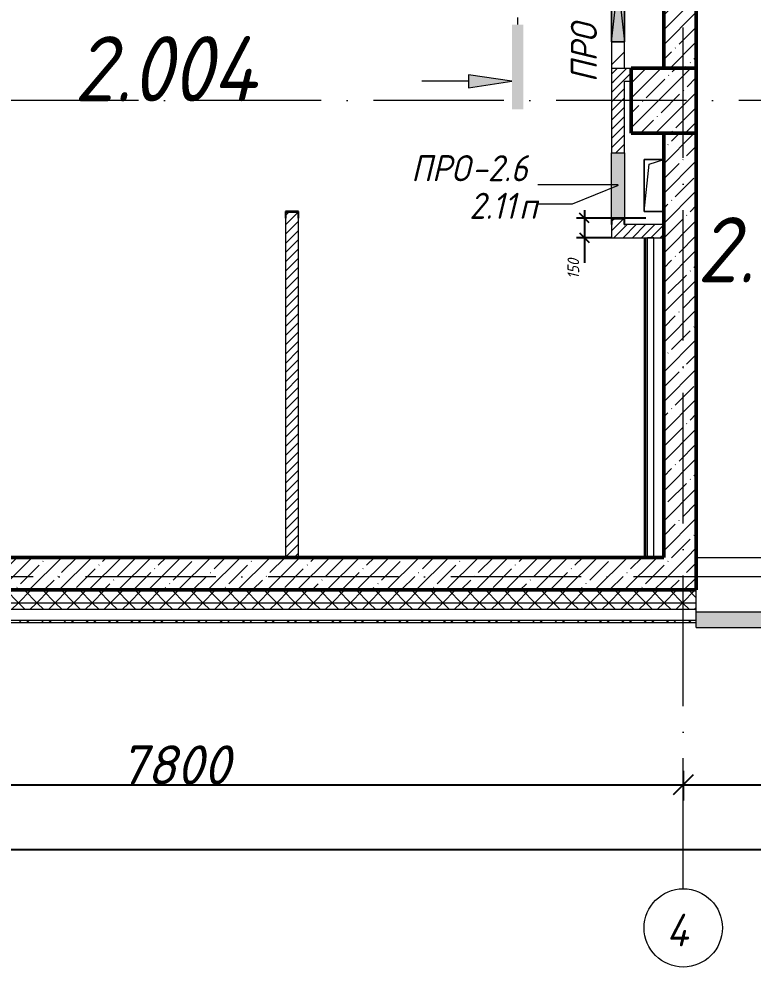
# Model space of a CAD drawing. Header units: millimetres. Extents: x -537608 to 253996, y -217170 to 186033.
# Drawn here: x -184290 to -178663, y 6915 to 14181 of the extents above; entities that cross this region are included whole.
import ezdxf

# ---------------------------------------------------------------- set-up
doc = ezdxf.new("R2010")
doc.units = ezdxf.units.MM
doc.linetypes.add('200_ШТРИХ_ш1п0_6_', pattern=[160, 100, -60])
doc.linetypes.add('50_200_ШТРИХ_1Т_ш5_п1_п1_', pattern=[1400, 1000, -200, 0, -200])
for name, color, linetype, lineweight in [('A-____-____-DIMS', 7, 'Continuous', 9), ('A-____-NOTE-TEXT', 7, 'Continuous', 9), ('A-____-NOTE-TEXT-1', 7, 'Continuous', 5), ('A-DETL-GENF-OTLN', 7, 'Continuous', 9), ('A-FLOR-____-OTLN', 7, 'Continuous', 9), ('A-GENM-____-IDEN', 7, 'Continuous', 9), ('A-GENM-____-MCUT', 7, 'Continuous', 25), ('A-GENM-____-OTLN', 7, 'Continuous', 9), ('A-GENM-____-OTLN-1', 7, 'Continuous', 25), ('A-GLAZ-____-IDEN', 7, 'Continuous', 9), ('A-GLAZ-____-OTLN', 7, 'Continuous', 9), ('A-WALL-____-MCUT', 7, 'Continuous', 13), ('A-WALL-____-MCUT-1', 7, 'Continuous', 9), ('A-WALL-____-MCUT-2', 7, 'Continuous', 50), ('A-WALL-____-OTLN', 7, 'Continuous', 9), ('A-WALL-____-PATT-1', 7, 'Continuous', 9), ('A-WALL-FNSH-MCUT-1', 7, 'Continuous', 9), ('S-COLS-____-MCUT', 7, 'Continuous', 50), ('S-COLS-____-OTLN', 7, 'Continuous', 9), ('S-GRID-____-IDEN', 7, 'Continuous', 9), ('S-GRID-____-OTLN-1', 7, '50_200_ШТРИХ_1Т_ш5_п1_п1_', 9), ('Марки помещений', 7, 'Continuous', 9)]:
    doc.layers.add(name, color=color, linetype=linetype, lineweight=lineweight)
for name, color, linetype, lineweight, true_color in [('A-DETL-GENF-OTLN-3', 9, 'Continuous', 9, 0x808080), ('A-DETL-GENF-OTLN-4', 9, '200_ШТРИХ_ш1п0_6_', 9, 0x808080), ('A-GLAZ-____-OTLN-1', 7, 'Continuous', 9, 0xc0c0c0)]:
    doc.layers.add(name, color=color, linetype=linetype, lineweight=lineweight, true_color=true_color)
doc.styles.add('ISOCPEUR_I', font='isocpeui.ttf', dxfattribs={"height": 300})
doc.styles.add('ISOCPEUR_I_11', font='isocpeui.ttf', dxfattribs={"width": 0.9, "height": 200})
doc.styles.add('ISOCPEUR_I_2', font='isocpeui.ttf', dxfattribs={"width": 0.9, "height": 140})
doc.styles.add('ISOCPEUR_I_7', font='isocpeui.ttf', dxfattribs={"width": 0.9, "height": 90})
doc.styles.add('ISOCPEUR_I_9', font='isocpeui.ttf', dxfattribs={"width": 0.9, "height": 250})
doc.dimstyles.new('ISO-1_8_0_9К_СРЕДНИЙ_Кладочные_1', dxfattribs={"dimscale": 304.8, "dimtxt": 89.638306, "dimasz": 0.246063, "dimexe": 0.19685, "dimexo": 0, "dimgap": 0, "dimtad": 1, "dimdec": 3, "dimrnd": 0.001, "dimdsep": 46, "dimtxsty": 'ISOCPEUR_I_7', "dimblk1": 'OBLIQUE', "dimblk2": 'OBLIQUE', "dimsah": 1, "dimcen": 0.09, "dimdle": 0.19685, "dimazin": 0, "dimtfac": 1, "dimtdec": 4, "dimtix": 1, "dimtmove": 0, "dimatfit": 3, "dimfxl": 1, "dimtvp": 1, "dimtolj": 1, "dimtzin": 0, "dimarcsym": 2})
doc.dimstyles.new('ISO-2_5_0_9К_БОЛЬШОЙ_ОСИ', dxfattribs={"dimscale": 304.8, "dimtxt": 248.995294, "dimasz": 0.492126, "dimexe": 0.393701, "dimexo": 0, "dimgap": 0, "dimtad": 1, "dimdec": 0, "dimzin": 0, "dimdsep": 46, "dimtxsty": 'ISOCPEUR_I', "dimblk1": 'OBLIQUE', "dimblk2": 'OBLIQUE', "dimsah": 1, "dimcen": 0.09, "dimdle": 0.393701, "dimazin": 0, "dimtfac": 1, "dimtdec": 4, "dimtix": 1, "dimtmove": 0, "dimatfit": 3, "dimfxl": 1, "dimtvp": 1, "dimtolj": 1, "dimtzin": 0, "dimarcsym": 2})
pattern_1 = [(45, (-184647.67, -45376.49), (-70.71068, 70.71068), []), (135, (-184647.67, -45376.49), (-70.71068, -70.71068), [])]
pattern_2 = [(45, (-184647.67, -45376.5), (-114.04925, 114.04925), []), (45, (-184533.62, -45376.5), (-114.04925, 114.04925), [201.612, -40.322, 3.353, -36.97])]
pattern_3 = [(45, (-184647.673, -45376.493), (-35.35534, 35.35534), [])]

# ---------------------------------------------------------------- blocks, each defined once
blk = doc.blocks.new('BSC_Колонна _Прямоугольная - 500х500-V58-АР1_План отверстий 2 этажа в осях 1-64_Ю-ЯЯ')
at = {"layer": 'S-COLS-____-OTLN'}
h = blk.add_hatch(dxfattribs=at)
h.set_pattern_fill('FP_69', color=256, style=0, pattern_type=2)
h.set_pattern_definition([(45, (-5300, -58931.04), (-114.04925, 114.04925), []), (45, (-5185.95, -58931.04), (-114.04925, 114.04925), [201.613, -40.323, 3.353, -36.97])])
h.paths.add_polyline_path([(-250, -250), (250, -250), (250, 250), (-250, 250)], flags=0)
at = {"layer": 'S-COLS-____-MCUT'}
for p, q in [((250, 250), (-250, 250)), ((-250, 250), (-250, -250)), ((250, -250), (250, 250)), ((-250, -250), (250, -250))]:
    blk.add_line(p, q, dxfattribs=at)
blk = doc.blocks.new('AR_Отверстие Ниша - Лючок-32405778-АР1_План отверстий 2 этажа в осях 1-64_Ю-ЯЯ')
at = {"layer": 'A-GLAZ-____-OTLN'}
blk.add_hatch(color=256, dxfattribs=at).paths.add_polyline_path([(-250, 50), (-250, -50), (250, -50), (250, 50)], flags=0)
for p, q in [((-250, 50), (250, 50)), ((250, 50), (250, -50)), ((250, -50), (-250, -50))]:
    blk.add_line(p, q, dxfattribs=at)
blk = doc.blocks.new('154_Фахверк_СКБ_Швеллер - Тип_100_3960_зеркало-29769493-АР1_План отверстий 2 этажа в осях 1-64_Ю-ЯЯ')
at = {"layer": 'A-GENM-____-MCUT'}
for p, q in [((175, 50), (125, 50)), ((125, 50), (125, -50)), ((128, 47), (175, 47)), ((128, -47), (128, 47)), ((175, 47), (175, 50)), ((125, -50), (175, -50)), ((175, -47), (128, -47)), ((175, -50), (175, -47))]:
    blk.add_line(p, q, dxfattribs=at)
blk = doc.blocks.new('154_Фахверк_СКБ_Швеллер - Тип_100_3960-28331862-АР1_План отверстий 2 этажа в осях 1-64_Ю-ЯЯ')
at = {"layer": 'A-GENM-____-MCUT'}
for p, q in [((175, 50), (125, 50)), ((125, 50), (125, -50)), ((128, 47), (175, 47)), ((128, -47), (128, 47)), ((175, 47), (175, 50)), ((125, -50), (175, -50)), ((175, -47), (128, -47)), ((175, -50), (175, -47))]:
    blk.add_line(p, q, dxfattribs=at)
blk = doc.blocks.new('AR_Отверстие прямоугольное _в плите_ - AR_Отверстие прямоугольное _в плите_-30459278-АР1_План отверстий 2 этажа в осях 1-64_Ю-ЯЯ')
at = {"layer": 'A-GENM-____-OTLN'}
for p, q in [((75, 200), (-75, 200)), ((-75, 200), (-75, -200)), ((-75, -200), (-37.5, 162.5)), ((-37.5, 162.5), (75, 200)), ((-75, -200), (75, -200))]:
    blk.add_line(p, q, dxfattribs=at)
blk = doc.blocks.new('Отлив_СКБ - Отлив витража_120_НВФ-31885283-АР1_План отверстий 2 этажа в осях 1-64_Ю-ЯЯ')
at = {"layer": 'A-GLAZ-____-OTLN-1'}
for points in [[(426.1, -2), (1000, -2), (1000, 0), (0, 0), (0, -2)], [(426.1, -120), (1000, -120), (1000, -2), (0, -2), (0, -120)]]:
    blk.add_hatch(color=256, dxfattribs=at).paths.add_polyline_path(points, flags=0)
at = {"layer": 'A-GLAZ-____-OTLN'}
for p, q in [((0, 0), (1000, 0)), ((1000, -2), (0, -2)), ((0, -120), (0, -83)), ((0, -120), (1000, -120)), ((1000, -83), (1000, -120))]:
    blk.add_line(p, q, dxfattribs=at)
blk = doc.blocks.new('AR_Отверстие прямоугольное _в стене_ - AR_Отверстие прямоугольное _в стене__ОВ-36801996-АР1_План отверстий 2 этажа в осях 1-64_Ю-ЯЯ')
at = {"layer": 'A-GLAZ-____-OTLN'}
blk.add_hatch(color=256, dxfattribs=at).paths.add_polyline_path([(-450, -50), (450, -50), (450, 50), (-450, 50)], flags=0)
at = {"layer": 'A-DETL-GENF-OTLN'}
for p, q in [((-450, -50), (-450, 50)), ((-450, 50), (450, 50)), ((450, 50), (-450, -50)), ((-450, 50), (450, -50)), ((450, 50), (-450, 50)), ((-450, 50), (-450, -50)), ((450, 50), (450, -50)), ((450, -50), (450, 50)), ((450, -50), (-450, -50)), ((-450, -50), (450, -50))]:
    blk.add_line(p, q, dxfattribs=at)
blk = doc.blocks.new('DET_L_Имитация разреза_ISO2-5 - Влево-36813858-АР1_План отверстий 2 этажа в осях 1-64_Ю-ЯЯ')
at = {"layer": 'A-DETL-GENF-OTLN-4'}
blk.add_line((143.1, 0), (2756.9, 0), dxfattribs=at)
blk = doc.blocks.new('Ось сетки - Круг_Ø6_00__ISO-2_5_0_9K_-25732049-АР1_План отверстий 2 этажа в осях 1-64_Ю-ЯЯ')
at = {"layer": 'S-GRID-____-IDEN'}
blk.add_circle((0, 0), 3, dxfattribs=at)
blk = doc.blocks.new('_Oblique')
at = {"color": 0, "linetype": 'ByBlock', "lineweight": -2}
blk.add_line((-0.5, -0.5), (0.5, 0.5), dxfattribs=at)
blk = doc.blocks.new('*D2217')
at = {"layer": 'A-____-____-DIMS', "color": 0, "lineweight": -2, "transparency": 16777216}
for p, q in [((-186997.7, 8418), (-186997.7, 8192)), ((-179197.7, 8418), (-179197.7, 8192)), ((-187117.7, 8312), (-179077.7, 8312))]:
    blk.add_line(p, q, dxfattribs=at)
at = {"layer": 'Defpoints', "color": 0, "transparency": 16777216}
for p in [(-186997.7, 8418), (-179197.7, 8418), (-179197.7, 8312)]:
    blk.add_point(p, dxfattribs=at)
at = {"layer": 'A-____-____-DIMS', "color": 0, "lineweight": -2, "transparency": 16777216, "xscale": 150, "yscale": 150, "zscale": 150, "rotation": 180}
blk.add_blockref('_Oblique', (-186997.7, 8312), dxfattribs=at)
at = {"layer": 'A-____-____-DIMS', "color": 0, "lineweight": -2, "transparency": 16777216, "xscale": 150, "yscale": 150, "zscale": 150}
blk.add_blockref('_Oblique', (-179197.7, 8312), dxfattribs=at)
at = {"layer": 'A-____-____-DIMS', "color": 0, "transparency": 16777216, "insert": (-183097.7, 8463.9), "char_height": 300, "width": 758.478, "attachment_point": 5, "style": 'ISOCPEUR_I'}
blk.add_mtext('\\A1;7800', dxfattribs=at)
blk = doc.blocks.new('*D2218')
at = {"layer": 'A-____-____-DIMS', "color": 0, "lineweight": -2, "transparency": 16777216}
for p, q in [((-179197.7, 8418), (-179197.7, 8192)), ((-176897.7, 8418), (-176897.7, 8192)), ((-179317.7, 8312), (-176777.7, 8312))]:
    blk.add_line(p, q, dxfattribs=at)
at = {"layer": 'Defpoints', "color": 0, "transparency": 16777216}
for p in [(-179197.7, 8418), (-176897.7, 8418), (-176897.7, 8312)]:
    blk.add_point(p, dxfattribs=at)
at = {"layer": 'A-____-____-DIMS', "color": 0, "lineweight": -2, "transparency": 16777216, "xscale": 150, "yscale": 150, "zscale": 150, "rotation": 180}
blk.add_blockref('_Oblique', (-179197.7, 8312), dxfattribs=at)
at = {"layer": 'A-____-____-DIMS', "color": 0, "lineweight": -2, "transparency": 16777216, "xscale": 150, "yscale": 150, "zscale": 150}
blk.add_blockref('_Oblique', (-176897.7, 8312), dxfattribs=at)
at = {"layer": 'A-____-____-DIMS', "color": 0, "transparency": 16777216, "insert": (-178047.7, 8462), "char_height": 300, "width": 758.478, "attachment_point": 5, "style": 'ISOCPEUR_I'}
blk.add_mtext('\\A1;2300', dxfattribs=at)
blk = doc.blocks.new('*D2215')
at = {"layer": 'A-____-____-DIMS', "color": 0, "lineweight": -2, "transparency": 16777216}
for p, q in [((-186997.7, 7921.2), (-186997.7, 7695.2)), ((-113597.7, 7921.2), (-113597.7, 7695.2)), ((-187117.7, 7815.2), (-113477.7, 7815.2))]:
    blk.add_line(p, q, dxfattribs=at)
at = {"layer": 'Defpoints', "color": 0, "transparency": 16777216}
for p in [(-186997.7, 7921.2), (-113597.7, 7921.2), (-113597.7, 7815.2)]:
    blk.add_point(p, dxfattribs=at)
at = {"layer": 'A-____-____-DIMS', "color": 0, "lineweight": -2, "transparency": 16777216, "xscale": 150, "yscale": 150, "zscale": 150, "rotation": 180}
blk.add_blockref('_Oblique', (-186997.7, 7815.2), dxfattribs=at)
at = {"layer": 'A-____-____-DIMS', "color": 0, "lineweight": -2, "transparency": 16777216, "xscale": 150, "yscale": 150, "zscale": 150}
blk.add_blockref('_Oblique', (-113597.7, 7815.2), dxfattribs=at)
at = {"layer": 'A-____-____-DIMS', "color": 0, "transparency": 16777216, "insert": (-150297.7, 7967.1), "char_height": 300, "width": 971.082, "attachment_point": 5, "style": 'ISOCPEUR_I'}
blk.add_mtext('\\A1;73400', dxfattribs=at)
blk = doc.blocks.new('*D2300')
at = {"layer": 'A-____-____-DIMS', "color": 0, "lineweight": -2, "transparency": 16777216}
for p, q in [((-179485.5, 12654.5), (-180015.2, 12654.5)), ((-179955.2, 12714.5), (-179955.2, 12504.5)), ((-179747.7, 12504.5), (-180015.2, 12504.5)), ((-179955.2, 12504.5), (-179955.2, 12312.1))]:
    blk.add_line(p, q, dxfattribs=at)
at = {"layer": 'Defpoints', "color": 0, "transparency": 16777216}
for p in [(-179485.5, 12654.5), (-179955.2, 12504.5), (-179747.7, 12504.5)]:
    blk.add_point(p, dxfattribs=at)
at = {"layer": 'A-____-____-DIMS', "color": 0, "lineweight": -2, "transparency": 16777216, "xscale": 75, "yscale": 75, "zscale": 75}
for p, rotation in [((-179955.2, 12654.5), 90), ((-179955.2, 12504.5), 270)]:
    blk.add_blockref('_Oblique', p, dxfattribs=dict(at, rotation=rotation))
at = {"layer": 'A-____-____-DIMS', "color": 0, "transparency": 16777216, "insert": (-180085.4, 12188), "char_height": 90, "width": 368.207, "attachment_point": 1, "rotation": 90, "line_spacing_factor": 1.149209, "style": 'ISOCPEUR_I_7'}
blk.add_mtext('\\A1;150', dxfattribs=at)

msp = doc.modelspace()

# ---------------------------------------------------------------- hatches: boundary and pattern name
at = {"layer": 'A-____-NOTE-TEXT-1'}
for points in [[(-180424.3042, 13487.6422), (-180424.3042, 14137.6422), (-180511.0408, 14137.6422), (-180511.0408, 13487.6422)], [(-180844.6822, 13653.4902), (-180511.0408, 13703.4902), (-180844.6822, 13753.4902)]]:
    msp.add_hatch(color=256, dxfattribs=at).paths.add_polyline_path(points, flags=0)
at = {"layer": 'A-WALL-____-PATT-1'}
h = msp.add_hatch(dxfattribs=at)
h.set_pattern_fill('FP_4', color=256, style=0, pattern_type=2)
h.set_pattern_definition([(45, (-184647.67, -45376.49), (-84.85281, 84.85281), [])])
h.paths.add_polyline_path([(-179647.6725, 13804.5485), (-179647.6725, 14004.5485), (-179747.6725, 14004.5485), (-179747.6725, 13804.5485)], flags=0)
h.paths.add_polyline_path([(-179647.6725, 14904.5485), (-179647.6725, 15204.5485), (-179747.6725, 15204.5485), (-179747.6725, 14904.5485), (-179663.0571, 14904.5485)], flags=0)
h.paths.add_polyline_path([(-179647.6725, 15504.5485), (-179647.6725, 16454.5485), (-179747.6725, 16454.5485), (-179747.6725, 15504.5485), (-179671.6725, 15504.5485)], flags=0)
h = msp.add_hatch(dxfattribs=at)
h.set_pattern_fill('FP_13', color=256, style=0, pattern_type=2)
h.set_pattern_definition(pattern_2)
h.paths.add_polyline_path([(-179097.6725, 13804.5485), (-179097.6725, 16154.5485), (-179347.6725, 16154.5485), (-179347.6725, 13804.5485)], flags=0)
h = msp.add_hatch(dxfattribs=at)
h.set_pattern_fill('FP_5', color=256, style=0, pattern_type=2)
h.set_pattern_definition(pattern_3)
h.paths.add_polyline_path([(-179647.6725, 13704.5485), (-179597.6725, 13704.5485), (-179597.6725, 13804.5485), (-179747.6725, 13804.5485), (-179747.6725, 13704.5485)], flags=0)
h = msp.add_hatch(dxfattribs=at)
h.set_pattern_fill('FP_5', color=256, style=0, pattern_type=2)
h.set_pattern_definition(pattern_3)
h.paths.add_polyline_path([(-179650.6725, 12604.5485), (-179650.6725, 12651.5485), (-179744.6725, 12651.5485), (-179744.6725, 12604.5485), (-179697.6725, 12604.5485)], flags=0)
h.paths.add_polyline_path([(-179747.6725, 13154.5485), (-179647.6725, 13154.5485), (-179647.6725, 13704.5485), (-179747.6725, 13704.5485)], flags=0)
h = msp.add_hatch(dxfattribs=at)
h.set_pattern_fill('FP_13', color=256, style=0, pattern_type=2)
h.set_pattern_definition(pattern_2)
h.paths.add_polyline_path([(-179097.6725, 10054.5485), (-179097.6725, 13304.5485), (-179347.6725, 13304.5485), (-179347.6725, 10054.5485)], flags=0)
h = msp.add_hatch(dxfattribs=at)
h.set_pattern_fill('FP_5', color=256, style=0, pattern_type=2)
h.set_pattern_definition(pattern_3)
h.paths.add_polyline_path([(-182247.6725, 10054.5485), (-182147.6725, 10054.5485), (-182147.6725, 12654.5485), (-182150.6725, 12654.5485), (-182150.6725, 12701.5485), (-182244.6725, 12701.5485), (-182244.6725, 12654.5485), (-182247.6725, 12654.5485)], flags=0)
h = msp.add_hatch(dxfattribs=at)
h.set_pattern_fill('FP_5', color=256, style=0, pattern_type=2)
h.set_pattern_definition(pattern_3)
h.paths.add_polyline_path([(-179647.6725, 12504.5485), (-179347.6725, 12504.5485), (-179347.6725, 12604.5485), (-179747.6725, 12604.5485), (-179747.6725, 12504.5485), (-179650.6725, 12504.5485)], flags=0)
h = msp.add_hatch(dxfattribs=at)
h.set_pattern_fill('FP_13', color=256, style=0, pattern_type=2)
h.set_pattern_definition(pattern_2)
h.paths.add_polyline_path([(-179347.6725, 9804.5485), (-179347.6725, 10054.5485), (-186597.6725, 10054.5485), (-186597.6725, 9804.5485), (-181127.8523, 9804.5485)], flags=0)
h = msp.add_hatch(dxfattribs=at)
h.set_pattern_fill('FP_13', color=256, style=0, pattern_type=2)
h.set_pattern_definition(pattern_2)
h.paths.add_polyline_path([(-171597.6725, 9804.5485), (-171597.6725, 10054.5485), (-178097.6725, 10054.5485), (-178097.6725, 9804.5485), (-172290.349, 9804.5485)], flags=0)
h.paths.add_polyline_path([(-179347.6725, 9804.5485), (-179097.6725, 9804.5485), (-179097.6725, 10054.5485), (-179347.6725, 10054.5485)], flags=0)
h = msp.add_hatch(dxfattribs=at)
h.set_pattern_fill('FP_1', color=256, style=0, pattern_type=2)
h.set_pattern_definition(pattern_1)
h.paths.add_polyline_path([(-110427.8256, 9704.5485), (-110347.6725, 9704.5485), (-110347.6725, 9804.5485), (-116697.6725, 9804.5485), (-116697.6725, 9704.5485), (-113962.8269, 9704.5485)], flags=0)
h.paths.add_polyline_path([(-119647.6725, 9704.5485), (-117697.6725, 9704.5485), (-117697.6725, 9804.5485), (-119572.6725, 9804.5485), (-119572.6725, 9798.5485), (-119647.6725, 9798.5485)], flags=0)
h.paths.add_polyline_path([(-120647.6725, 9704.5485), (-120647.6725, 9798.5485), (-120722.6725, 9798.5485), (-120722.6725, 9804.5485), (-121672.6725, 9804.5485), (-121672.6725, 9798.5485), (-121747.6725, 9798.5485), (-121747.6725, 9704.5485), (-121032.8296, 9704.5485)], flags=0)
h.paths.add_polyline_path([(-124567.8309, 9704.5485), (-123547.6725, 9704.5485), (-123547.6725, 9798.5485), (-123622.6725, 9798.5485), (-123622.6725, 9804.5485), (-124672.6725, 9804.5485), (-124672.6725, 9798.5485), (-124747.6725, 9798.5485), (-124747.6725, 9704.5485), (-124672.6725, 9704.5485)], flags=0)
h.paths.add_polyline_path([(-126547.6725, 9704.5485), (-126547.6725, 9798.5485), (-126622.6725, 9798.5485), (-126622.6725, 9804.5485), (-127672.6725, 9804.5485), (-127672.6725, 9798.5485), (-127747.6725, 9798.5485), (-127747.6725, 9704.5485), (-127219.0819, 9704.5485)], flags=0)
h.paths.add_polyline_path([(-130312.2081, 9704.5485), (-129547.6725, 9704.5485), (-129547.6725, 9798.5485), (-129622.6725, 9798.5485), (-129622.6725, 9804.5485), (-130672.6725, 9804.5485), (-130672.6725, 9798.5485), (-130747.6725, 9798.5485), (-130747.6725, 9704.5485), (-130397.6725, 9704.5485)], flags=0)
h.paths.add_polyline_path([(-132622.6725, 9704.5485), (-132547.6725, 9704.5485), (-132547.6725, 9798.5485), (-132622.6725, 9798.5485), (-132622.6725, 9804.5485), (-133672.6725, 9804.5485), (-133672.6725, 9798.5485), (-133747.6725, 9798.5485), (-133747.6725, 9704.5485), (-133405.3343, 9704.5485)], flags=0)
h.paths.add_polyline_path([(-136747.6725, 9704.5485), (-135547.6725, 9704.5485), (-135547.6725, 9798.5485), (-135622.6725, 9798.5485), (-135622.6725, 9804.5485), (-136672.6725, 9804.5485), (-136672.6725, 9798.5485), (-136747.6725, 9798.5485)], flags=0)
h.paths.add_polyline_path([(-142172.6725, 9704.5485), (-142097.6725, 9704.5485), (-142097.6725, 9798.5485), (-142172.6725, 9798.5485), (-142172.6725, 9804.5485), (-143222.6725, 9804.5485), (-143222.6725, 9798.5485), (-143297.6725, 9798.5485), (-143297.6725, 9704.5485), (-142242.8376, 9704.5485)], flags=0)
h.paths.add_polyline_path([(-140222.6725, 9704.5485), (-138547.6725, 9704.5485), (-138547.6725, 9798.5485), (-138622.6725, 9798.5485), (-138622.6725, 9804.5485), (-140222.6725, 9804.5485), (-140222.6725, 9798.5485), (-140297.6725, 9798.5485), (-140297.6725, 9704.5485)], flags=0)
h.paths.add_polyline_path([(-145172.6725, 9704.5485), (-145097.6725, 9704.5485), (-145097.6725, 9798.5485), (-145172.6725, 9798.5485), (-145172.6725, 9804.5485), (-146222.6725, 9804.5485), (-146222.6725, 9798.5485), (-146297.6725, 9798.5485), (-146297.6725, 9704.5485), (-145447.6725, 9704.5485)], flags=0)
h.paths.add_polyline_path([(-148097.6725, 9704.5485), (-148097.6725, 9798.5485), (-148172.6725, 9798.5485), (-148172.6725, 9804.5485), (-149222.6725, 9804.5485), (-149222.6725, 9798.5485), (-149297.6725, 9798.5485), (-149297.6725, 9704.5485), (-148429.09, 9704.5485)], flags=0)
h.paths.add_polyline_path([(-152297.6725, 9704.5485), (-151097.6725, 9704.5485), (-151097.6725, 9798.5485), (-151172.6725, 9798.5485), (-151172.6725, 9804.5485), (-152222.6725, 9804.5485), (-152222.6725, 9798.5485), (-152297.6725, 9798.5485)], flags=0)
h.paths.add_polyline_path([(-154097.6725, 9704.5485), (-154097.6725, 9798.5485), (-154172.6725, 9798.5485), (-154172.6725, 9804.5485), (-155222.6725, 9804.5485), (-155222.6725, 9798.5485), (-155297.6725, 9798.5485), (-155297.6725, 9704.5485), (-154172.6725, 9704.5485)], flags=0)
h.paths.add_polyline_path([(-157947.6725, 9704.5485), (-157097.6725, 9704.5485), (-157097.6725, 9798.5485), (-157172.6725, 9798.5485), (-157172.6725, 9804.5485), (-158222.6725, 9804.5485), (-158222.6725, 9798.5485), (-158297.6725, 9798.5485), (-158297.6725, 9704.5485), (-158150.3436, 9704.5485)], flags=0)
h.paths.add_polyline_path([(-160097.6725, 9704.5485), (-160097.6725, 9798.5485), (-160172.6725, 9798.5485), (-160172.6725, 9804.5485), (-161222.6725, 9804.5485), (-161222.6725, 9798.5485), (-161297.6725, 9798.5485), (-161297.6725, 9704.5485), (-160801.5946, 9704.5485)], flags=0)
h.paths.add_polyline_path([(-163097.6725, 9704.5485), (-163097.6725, 9798.5485), (-163172.6725, 9798.5485), (-163172.6725, 9804.5485), (-164222.6725, 9804.5485), (-164222.6725, 9798.5485), (-164297.6725, 9798.5485), (-164297.6725, 9704.5485), (-163172.6725, 9704.5485)], flags=0)
h.paths.add_polyline_path([(-166097.6725, 9704.5485), (-166097.6725, 9798.5485), (-166172.6725, 9798.5485), (-166172.6725, 9804.5485), (-167222.6725, 9804.5485), (-167222.6725, 9798.5485), (-167297.6725, 9798.5485), (-167297.6725, 9704.5485), (-166104.0966, 9704.5485)], flags=0)
h.paths.add_polyline_path([(-168297.6725, 9704.5485), (-168297.6725, 9798.5485), (-168372.6725, 9798.5485), (-168372.6725, 9804.5485), (-178097.6725, 9804.5485), (-178097.6725, 9704.5485), (-168755.3476, 9704.5485)], flags=0)
h.paths.add_polyline_path([(-179097.6725, 9704.5485), (-179097.6725, 9804.5485), (-187097.6725, 9804.5485), (-187097.6725, 9704.5485), (-181127.8523, 9704.5485)], flags=0)
h = msp.add_hatch(dxfattribs=at)
h.set_pattern_fill('FP_1', color=256, style=0, pattern_type=2)
h.set_pattern_definition(pattern_1)
h.paths.add_polyline_path([(-110347.6725, 9654.5485), (-110347.6725, 9704.5485), (-116697.6725, 9704.5485), (-116697.6725, 9654.5485), (-110427.8256, 9654.5485)], flags=0)
h.paths.add_polyline_path([(-117697.6725, 9654.5485), (-117697.6725, 9704.5485), (-119647.6725, 9704.5485), (-119647.6725, 9654.5485), (-119265.3289, 9654.5485)], flags=0)
h.paths.add_polyline_path([(-120647.6725, 9654.5485), (-120647.6725, 9704.5485), (-121747.6725, 9704.5485), (-121747.6725, 9654.5485), (-121032.8296, 9654.5485)], flags=0)
h.paths.add_polyline_path([(-123547.6725, 9654.5485), (-123547.6725, 9704.5485), (-124747.6725, 9704.5485), (-124747.6725, 9654.5485), (-124567.8309, 9654.5485)], flags=0)
h.paths.add_polyline_path([(-126547.6725, 9654.5485), (-126547.6725, 9704.5485), (-127747.6725, 9704.5485), (-127747.6725, 9654.5485), (-127219.0819, 9654.5485)], flags=0)
h.paths.add_polyline_path([(-129547.6725, 9654.5485), (-129547.6725, 9704.5485), (-130747.6725, 9704.5485), (-130747.6725, 9654.5485), (-129870.3329, 9654.5485)], flags=0)
h.paths.add_polyline_path([(-133747.6725, 9654.5485), (-132547.6725, 9654.5485), (-132547.6725, 9704.5485), (-133747.6725, 9704.5485)], flags=0)
h.paths.add_polyline_path([(-136056.5853, 9654.5485), (-135547.6725, 9654.5485), (-135547.6725, 9704.5485), (-136747.6725, 9704.5485), (-136747.6725, 9654.5485)], flags=0)
h.paths.add_polyline_path([(-140297.6725, 9654.5485), (-138547.6725, 9654.5485), (-138547.6725, 9704.5485), (-140297.6725, 9704.5485)], flags=0)
h.paths.add_polyline_path([(-143297.6725, 9654.5485), (-142097.6725, 9654.5485), (-142097.6725, 9704.5485), (-143297.6725, 9704.5485)], flags=0)
h.paths.add_polyline_path([(-145097.6725, 9654.5485), (-145097.6725, 9704.5485), (-146297.6725, 9704.5485), (-146297.6725, 9654.5485), (-145777.8389, 9654.5485)], flags=0)
h.paths.add_polyline_path([(-151097.6725, 9654.5485), (-151097.6725, 9704.5485), (-152297.6725, 9704.5485), (-152297.6725, 9654.5485)], flags=0)
h.paths.add_polyline_path([(-149297.6725, 9654.5485), (-148097.6725, 9654.5485), (-148097.6725, 9704.5485), (-149297.6725, 9704.5485)], flags=0)
h.paths.add_polyline_path([(-154097.6725, 9654.5485), (-154097.6725, 9704.5485), (-155297.6725, 9704.5485), (-155297.6725, 9654.5485), (-154615.3423, 9654.5485)], flags=0)
h.paths.add_polyline_path([(-157097.6725, 9654.5485), (-157097.6725, 9704.5485), (-158297.6725, 9704.5485), (-158297.6725, 9654.5485), (-157266.5933, 9654.5485)], flags=0)
h.paths.add_polyline_path([(-161297.6725, 9654.5485), (-160097.6725, 9654.5485), (-160097.6725, 9704.5485), (-161297.6725, 9704.5485)], flags=0)
h.paths.add_polyline_path([(-163097.6725, 9654.5485), (-163097.6725, 9704.5485), (-164297.6725, 9704.5485), (-164297.6725, 9654.5485), (-163452.8456, 9654.5485)], flags=0)
h.paths.add_polyline_path([(-166104.0966, 9654.5485), (-166097.6725, 9654.5485), (-166097.6725, 9704.5485), (-167297.6725, 9704.5485), (-167297.6725, 9654.5485), (-166987.847, 9654.5485)], flags=0)
h.paths.add_polyline_path([(-168297.6725, 9654.5485), (-168297.6725, 9704.5485), (-178097.6725, 9704.5485), (-178097.6725, 9654.5485), (-168755.3476, 9654.5485)], flags=0)
h.paths.add_polyline_path([(-179097.6725, 9654.5485), (-179097.6725, 9704.5485), (-187197.6725, 9704.5485), (-187197.6725, 9654.5485), (-181127.8523, 9654.5485)], flags=0)
h = msp.add_hatch(dxfattribs=at)
h.set_pattern_fill('FP_3', color=256, style=0, pattern_type=2)
h.set_pattern_definition([(45, (-184647.67, -45376.49), (-85.53659, 85.53659), []), (45, (-184590.65, -45376.49), (-85.53659, 85.53659), [])])
h.paths.add_polyline_path([(-139432.6725, 9554.5485), (-139432.6725, 9574.5485), (-140297.6725, 9574.5485), (-140297.6725, 9554.5485), (-139591.5866, 9554.5485)], flags=0)
h.paths.add_polyline_path([(-142242.8376, 9554.5485), (-142097.6725, 9554.5485), (-142097.6725, 9574.5485), (-143297.6725, 9574.5485), (-143297.6725, 9554.5485)], flags=0)
h.paths.add_polyline_path([(-145777.8389, 9554.5485), (-145097.6725, 9554.5485), (-145097.6725, 9574.5485), (-146297.6725, 9574.5485), (-146297.6725, 9554.5485)], flags=0)
h.paths.add_polyline_path([(-148097.6725, 9554.5485), (-148097.6725, 9574.5485), (-149297.6725, 9574.5485), (-149297.6725, 9554.5485), (-148429.09, 9554.5485)], flags=0)
h.paths.add_polyline_path([(-151097.6725, 9554.5485), (-151097.6725, 9574.5485), (-152297.6725, 9574.5485), (-152297.6725, 9554.5485)], flags=0)
h.paths.add_polyline_path([(-154097.6725, 9554.5485), (-154097.6725, 9574.5485), (-155297.6725, 9574.5485), (-155297.6725, 9554.5485), (-154615.3423, 9554.5485)], flags=0)
h.paths.add_polyline_path([(-157266.5933, 9554.5485), (-157097.6725, 9554.5485), (-157097.6725, 9574.5485), (-158297.6725, 9574.5485), (-158297.6725, 9554.5485), (-158150.3436, 9554.5485)], flags=0)
h.paths.add_polyline_path([(-160097.6725, 9554.5485), (-160097.6725, 9574.5485), (-161297.6725, 9574.5485), (-161297.6725, 9554.5485), (-160801.5946, 9554.5485)], flags=0)
h.paths.add_polyline_path([(-163452.8456, 9554.5485), (-163097.6725, 9554.5485), (-163097.6725, 9574.5485), (-164297.6725, 9574.5485), (-164297.6725, 9554.5485)], flags=0)
h.paths.add_polyline_path([(-167297.6725, 9554.5485), (-166097.6725, 9554.5485), (-166097.6725, 9574.5485), (-167297.6725, 9574.5485)], flags=0)
h.paths.add_polyline_path([(-168297.6725, 9554.5485), (-168297.6725, 9574.5485), (-178097.6725, 9574.5485), (-178097.6725, 9554.5485), (-168755.3476, 9554.5485)], flags=0)
h.paths.add_polyline_path([(-179097.6725, 9554.5485), (-179097.6725, 9574.5485), (-187327.6725, 9574.5485), (-187327.6725, 9554.5485), (-181127.8523, 9554.5485)], flags=0)

# ---------------------------------------------------------------- linework, layer by layer
at = {"layer": 'A-____-NOTE-TEXT'}
for p, q in [((-180844.6822, 13753.4902), (-180844.6822, 13653.4902)), ((-180511.0408, 13703.4902), (-180844.6822, 13753.4902)), ((-180844.6822, 13703.4902), (-181200.9322, 13703.4902)), ((-180844.6822, 13653.4902), (-180511.0408, 13703.4902))]:
    msp.add_line(p, q, dxfattribs=at)
at = {"layer": 'A-FLOR-____-OTLN'}
for p, q in [((-179497.6725, 13104.5485), (-179347.6725, 13104.5485)), ((-179497.6725, 12704.5485), (-179497.6725, 13104.5485)), ((-179347.6725, 12704.5485), (-179497.6725, 12704.5485))]:
    msp.add_line(p, q, dxfattribs=at)
at = {"layer": 'A-GENM-____-IDEN'}
msp.add_line((-179697.6725, 12909.6434), (-180312.8014, 12909.6434), dxfattribs=at)
at = {"layer": 'A-GLAZ-____-IDEN'}
for p, q in [((-179697.6725, 12904.5485), (-180049.5311, 12761.0558)), ((-180049.5311, 12761.0558), (-180312.8014, 12761.0558))]:
    msp.add_line(p, q, dxfattribs=at)
at = {"layer": 'A-WALL-____-MCUT'}
for p, q in [((-179422.6725, 12504.5485), (-179472.6725, 12504.5485)), ((-179472.6725, 10054.5485), (-179472.6725, 12504.5485)), ((-179422.6725, 10054.5485), (-179422.6725, 12504.5485)), ((-179097.6725, 9574.5485), (-179097.6725, 9804.5485)), ((-187327.6725, 9574.5485), (-179097.6725, 9574.5485))]:
    msp.add_line(p, q, dxfattribs=at)
at = {"layer": 'A-WALL-____-MCUT-1'}
for p, q in [((-179485.1725, 10054.5485), (-179485.1725, 12504.5485)), ((-179097.6725, 9704.5485), (-187197.6725, 9704.5485)), ((-179097.6725, 9654.5485), (-187247.6725, 9654.5485))]:
    msp.add_line(p, q, dxfattribs=at)
at = {"layer": 'A-WALL-____-MCUT-2'}
for p, q in [((-179347.6725, 16154.5485), (-179347.6725, 13804.5485)), ((-179097.6725, 13804.5485), (-179097.6725, 16154.5485)), ((-179347.6725, 13304.5485), (-179347.6725, 10054.5485)), ((-179097.6725, 9804.5485), (-179097.6725, 13304.5485)), ((-179347.6725, 10054.5485), (-186597.6725, 10054.5485)), ((-186597.6725, 9804.5485), (-179097.6725, 9804.5485)), ((-179347.6725, 9804.5485), (-179097.6725, 9804.5485))]:
    msp.add_line(p, q, dxfattribs=at)
at = {"layer": 'A-WALL-____-OTLN'}
msp.add_line((-179097.6725, 10054.5485), (-178097.6725, 10054.5485), dxfattribs=at)
at = {"layer": 'A-WALL-FNSH-MCUT-1'}
for p, q in [((-179747.6725, 14004.5485), (-179747.6725, 13154.5485)), ((-179647.6725, 13804.5485), (-179647.6725, 14004.5485)), ((-179747.6725, 13804.5485), (-179597.6725, 13804.5485)), ((-179647.6725, 13154.5485), (-179647.6725, 13704.5485)), ((-179647.6725, 13704.5485), (-179597.6725, 13704.5485)), ((-182247.6725, 12654.5485), (-182247.6725, 10054.5485)), ((-182147.6725, 10054.5485), (-182147.6725, 12654.5485)), ((-179747.6725, 12604.5485), (-179747.6725, 12504.5485)), ((-179347.6725, 12604.5485), (-179647.6725, 12604.5485)), ((-179747.6725, 12504.5485), (-179347.6725, 12504.5485)), ((-179497.6725, 12504.5485), (-179497.6725, 10054.5485)), ((-187347.6725, 9554.5485), (-179097.6725, 9554.5485)), ((-179097.6725, 9554.5485), (-179097.6725, 9574.5485))]:
    msp.add_line(p, q, dxfattribs=at)
at = {"layer": 'S-GRID-____-OTLN-1'}
for p, q in [((-179197.6725, 7515.0943), (-179197.6725, 45516.3579)), ((-109167.6321, 13554.5485), (-189316.4427, 13554.5485)), ((-80573.2659, 9904.5485), (-189316.4427, 9904.5485))]:
    msp.add_line(p, q, dxfattribs=at)

# ---------------------------------------------------------------- block references
at = {"layer": 'A-DETL-GENF-OTLN-3', "rotation": 270.0000000000004}
msp.add_blockref('DET_L_Имитация разреза_ISO2-5 - Влево-36813858-АР1_План отверстий 2 этажа в осях 1-64_Ю-ЯЯ', (-180467.6725, 16894.5485), dxfattribs=at)
at = {"layer": 'A-GENM-____-OTLN'}
msp.add_blockref('AR_Отверстие прямоугольное _в плите_ - AR_Отверстие прямоугольное _в плите_-30459278-АР1_План отверстий 2 этажа в осях 1-64_Ю-ЯЯ', (-179422.6725, 12904.5485), dxfattribs=at)
at = {"layer": 'A-GENM-____-OTLN-1', "rotation": 269.9999999999999}
for name, p in [('154_Фахверк_СКБ_Швеллер - Тип_100_3960-28331862-АР1_План отверстий 2 этажа в осях 1-64_Ю-ЯЯ', (-182197.6725, 12829.5485)), ('154_Фахверк_СКБ_Швеллер - Тип_100_3960_зеркало-29769493-АР1_План отверстий 2 этажа в осях 1-64_Ю-ЯЯ', (-179697.6725, 12779.5485))]:
    msp.add_blockref(name, p, dxfattribs=at)
at = {"layer": 'A-GLAZ-____-OTLN'}
for name, p, rotation in [('AR_Отверстие прямоугольное _в стене_ - AR_Отверстие прямоугольное _в стене__ОВ-36801996-АР1_План отверстий 2 этажа в осях 1-64_Ю-ЯЯ', (-179697.6725, 14454.5485), 90.0000000000001), ('AR_Отверстие Ниша - Лючок-32405778-АР1_План отверстий 2 этажа в осях 1-64_Ю-ЯЯ', (-179697.6725, 12904.5485), 89.9999999999999)]:
    msp.add_blockref(name, p, dxfattribs=dict(at, rotation=rotation))
msp.add_blockref('Отлив_СКБ - Отлив витража_120_НВФ-31885283-АР1_План отверстий 2 этажа в осях 1-64_Ю-ЯЯ', (-179097.6725, 9637.5485), dxfattribs=at)
at = {"layer": 'S-COLS-____-OTLN'}
msp.add_blockref('BSC_Колонна _Прямоугольная - 500х500-V58-АР1_План отверстий 2 этажа в осях 1-64_Ю-ЯЯ', (-179347.6725, 13554.5485), dxfattribs=at)
at = {"layer": 'S-GRID-____-IDEN', "xscale": 99.99999999999993, "yscale": 99.99999999999993, "zscale": 99.99999999999993}
msp.add_blockref('Ось сетки - Круг_Ø6_00__ISO-2_5_0_9K_-25732049-АР1_План отверстий 2 этажа в осях 1-64_Ю-ЯЯ', (-179197.6725, 7215.0943), dxfattribs=at)

# ---------------------------------------------------------------- texts
at = {"layer": 'A-GENM-____-IDEN', "insert": (-180059.1514, 13695.5946), "char_height": 200, "width": 562.784625, "attachment_point": 1, "rotation": 90, "style": 'ISOCPEUR_I_11'}
msp.add_mtext('ПРО', dxfattribs=at)
at = {"layer": 'A-GENM-____-IDEN', "char_height": 200, "attachment_point": 1, "style": 'ISOCPEUR_I_11'}
for s, insert, width in [('ПРО', (-181283.2081, 13136.7596), 562.784625), ('-2.6', (-180818.8643, 13136.7596), 548.35425)]:
    msp.add_mtext(s, dxfattribs=dict(at, insert=insert, width=width))
at = {"layer": 'A-GLAZ-____-IDEN', "char_height": 200, "attachment_point": 1, "style": 'ISOCPEUR_I_11'}
for s, insert, width in [('2.11', (-180837.1601, 12848.6704), 461.772), ('\\fISOCPEUR|b0|i1|c204|p34|;\\W.9;п', (-180456.1601, 12848.6704), 158.734125)]:
    msp.add_mtext(s, dxfattribs=dict(at, insert=insert, width=width))
at = {"layer": 'S-GRID-____-IDEN', "insert": (-179328.3508, 7323.869), "char_height": 250, "width": 223.670812, "attachment_point": 1, "style": 'ISOCPEUR_I_9'}
msp.add_mtext('\\fISOCPEUR|b0|i1|c204|p34|;\\W.9;4', dxfattribs=at)
at = {"layer": 'Марки помещений', "char_height": 500, "attachment_point": 1, "style": 'ISOCPEUR_I_2'}
for s, insert, width in [('2.004', (-183867.3357, 14049.0524), 817.72125), ('2.008', (-179090.7975, 12662.2192), 785.65375)]:
    msp.add_mtext(s, dxfattribs=dict(at, insert=insert, width=width))

# ---------------------------------------------------------------- dimensions: what is measured, and where the dimension line sits
at = {"layer": 'A-____-____-DIMS'}
dim = msp.add_linear_dim(base=(-179955.229, 12504.5485), p1=(-179485.5068, 12654.5485), p2=(-179747.6725, 12504.5485), angle=90, dimstyle='ISO-1_8_0_9К_СРЕДНИЙ_Кладочные_1', override={"dimpost": '<>', "dimfxl": 302.04445}, dxfattribs=at)
dim.commit()
dim.dimension.update_dxf_attribs({"geometry": '*D2300', "text_midpoint": (-180025.3677, 12312.0574), "dimtype": 160, "text_rotation": 90})
for base, p1, p2, override, picture, middle in [((-179197.6725, 8311.9736), (-186997.6725, 8418.0396), (-179197.6725, 8418.0396), {"dimpost": '<>', "dimfxl": 7800}, '*D2217', (-183097.6725, 8463.9054)), ((-176897.6725, 8311.9736), (-179197.6725, 8418.0396), (-176897.6725, 8418.0396), {"dimpost": '<>', "dimfxl": 2300}, '*D2218', (-178047.6725, 8461.9736)), ((-113597.6725, 7815.1733), (-186997.6725, 7921.2394), (-113597.6725, 7921.2394), {"dimpost": '<>', "dimfxl": 73400}, '*D2215', (-150297.6725, 7967.1052))]:
    dim = msp.add_linear_dim(base=base, p1=p1, p2=p2, dimstyle='ISO-2_5_0_9К_БОЛЬШОЙ_ОСИ', override=override, dxfattribs=at)
    dim.commit()
    dim.dimension.update_dxf_attribs({"geometry": picture, "text_midpoint": middle})

doc.saveas('drawing.dxf')
